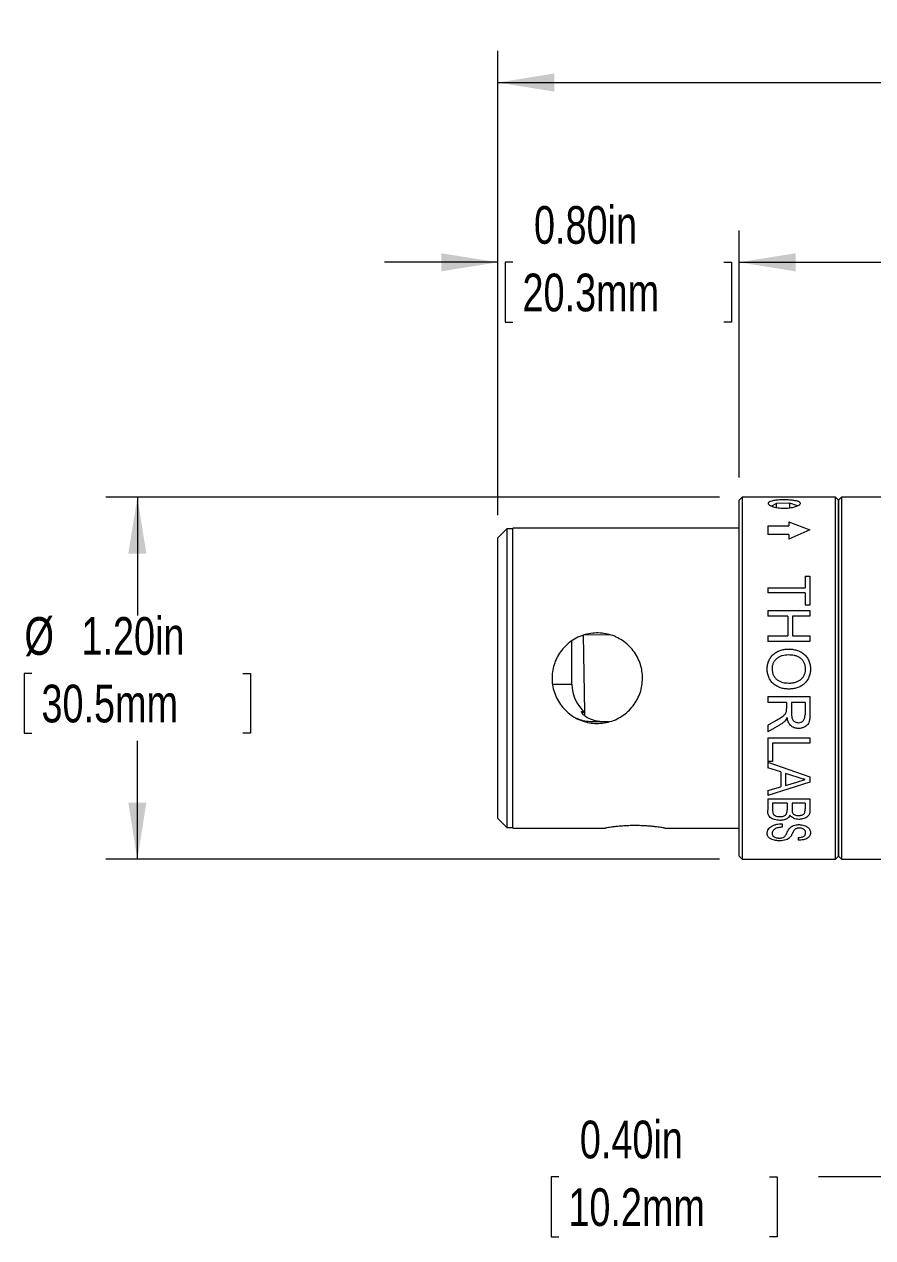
# Model space of a CAD drawing. Header units: inches. Extents: x 0.1 to 10.9, y 0 to 8.5.
# Drawn here: x 2.613 to 4.488, y 3.207 to 5.889 of the extents above; entities that cross this region are included whole.
import ezdxf

# ---------------------------------------------------------------- set-up
doc = ezdxf.new("R2010")
doc.units = ezdxf.units.IN
doc.header["$MEASUREMENT"] = 0
doc.styles.add('SLDTEXTSTYLE0', font='TXT', dxfattribs={"width": 0.75})
doc.dimstyles.new('SLDDIMSTYLE0', dxfattribs={"dimtxt": 0.083333, "dimasz": 0.125, "dimexe": 0, "dimexo": 0.0625, "dimgap": 0.020833, "dimtad": 0, "dimtih": 1, "dimtoh": 1, "dimlfac": 1.5, "dimrnd": 1e-09, "dimzin": 4, "dimdsep": 46, "dimtxsty": 'SLDTEXTSTYLE0', "dimsah": 1, "dimcen": 0.09, "dimadec": 0, "dimazin": 1, "dimtfac": 1, "dimtofl": 0, "dimtmove": 0, "dimatfit": 3, "dimfxl": 1, "dimfrac": 2, "dimtolj": 1, "dimtzin": 12, "dimarcsym": 0})
doc.dimstyles.new('SLDDIMSTYLE1', dxfattribs={"dimtxt": 0.083333, "dimasz": 0.125, "dimexe": 0, "dimexo": 0.0625, "dimgap": 0.020833, "dimtad": 0, "dimtih": 1, "dimtoh": 1, "dimlfac": 1.5, "dimrnd": 1e-09, "dimzin": 4, "dimdsep": 46, "dimtxsty": 'SLDTEXTSTYLE0', "dimsah": 1, "dimcen": 0.09, "dimadec": 0, "dimazin": 1, "dimtfac": 1, "dimtmove": 0, "dimatfit": 0, "dimfxl": 1, "dimfrac": 2, "dimtolj": 1, "dimtzin": 12, "dimarcsym": 0})
doc.dimstyles.new('SLDDIMSTYLE2', dxfattribs={"dimtxt": 0.083333, "dimasz": 0.125, "dimexe": 0, "dimexo": 0.0625, "dimgap": 0.020833, "dimtad": 0, "dimtih": 1, "dimtoh": 1, "dimlfac": 1.5, "dimrnd": 1e-09, "dimzin": 12, "dimdsep": 46, "dimtxsty": 'SLDTEXTSTYLE0', "dimsah": 1, "dimcen": 0.09, "dimadec": 0, "dimazin": 3, "dimtfac": 1, "dimtofl": 0, "dimtmove": 0, "dimatfit": 3, "dimfxl": 1, "dimfrac": 2, "dimtolj": 1, "dimtzin": 12, "dimarcsym": 0})

# ---------------------------------------------------------------- blocks, each defined once
blk = doc.blocks.new('_D')
at = {"color": 7, "linetype": 'Continuous', "lineweight": 0}
for p, q in [((4.1496, 4.8437), (2.793, 4.8437)), ((2.863, 4.8437), (2.863, 4.5824)), ((2.63, 4.4544), (2.6131, 4.4544)), ((2.6131, 4.4544), (2.6131, 4.322)), ((3.096, 4.4544), (3.1129, 4.4544)), ((3.1129, 4.4544), (3.1129, 4.322)), ((2.6131, 4.322), (2.63, 4.322)), ((3.1129, 4.322), (3.096, 4.322)), ((2.863, 4.0437), (2.863, 4.3051)), ((4.1496, 4.0437), (2.793, 4.0437))]:
    blk.add_line(p, q, dxfattribs=at)
for points in [[(2.863, 4.8437), (2.843, 4.7187), (2.883, 4.7187)], [(2.863, 4.0437), (2.883, 4.1687), (2.843, 4.1687)]]:
    blk.add_solid(points, dxfattribs=at)
at = {"color": 7, "linetype": 'Continuous', "lineweight": 0, "char_height": 0.08333, "attachment_point": 1, "style": 'SLDTEXTSTYLE0'}
for s, insert in [('%%c', (2.6136, 4.5787, 0.0026)), ('1.20in', (2.7394, 4.5787, 0.0026)), ('30.5mm', (2.6511, 4.4294, 0.0026))]:
    blk.add_mtext(s, dxfattribs=dict(at, insert=insert))
blk = doc.blocks.new('_D_1')
at = {"color": 7, "linetype": 'Continuous', "lineweight": 0}
for p, q in [((4.7796, 3.8271), (4.7796, 3.2717)), ((5.0462, 3.8271), (5.0462, 3.2717)), ((3.7945, 3.3417), (3.7776, 3.3417)), ((3.7776, 3.3417), (3.7776, 3.2093)), ((4.2605, 3.3417), (4.2774, 3.3417)), ((4.2774, 3.3417), (4.2774, 3.2093)), ((4.7796, 3.3417), (4.3684, 3.3417)), ((5.0462, 3.3417), (5.2962, 3.3417)), ((3.7776, 3.2093), (3.7945, 3.2093)), ((4.2774, 3.2093), (4.2605, 3.2093))]:
    blk.add_line(p, q, dxfattribs=at)
for points in [[(4.7796, 3.3417), (4.6546, 3.3617), (4.6546, 3.3217)], [(5.0462, 3.3417), (5.1712, 3.3217), (5.1712, 3.3617)]]:
    blk.add_solid(points, dxfattribs=at)
at = {"color": 7, "linetype": 'Continuous', "lineweight": 0, "char_height": 0.08333, "attachment_point": 1, "style": 'SLDTEXTSTYLE0'}
for s, insert in [('0.40in', (3.841, 3.4661, 0.0026)), ('10.2mm', (3.8156, 3.3167, 0.0026))]:
    blk.add_mtext(s, dxfattribs=dict(at, insert=insert))
blk = doc.blocks.new('_D_2')
at = {"color": 7, "linetype": 'Continuous', "lineweight": 0}
for p, q in [((3.6596, 4.8037), (3.6596, 5.4327)), ((4.1929, 4.8871), (4.1929, 5.4327)), ((3.6596, 5.3627), (3.4096, 5.3627)), ((3.6932, 5.3627), (3.6763, 5.3627)), ((3.6763, 5.3627), (3.6763, 5.2303)), ((4.1592, 5.3627), (4.1761, 5.3627)), ((4.1761, 5.3627), (4.1761, 5.2303)), ((4.1929, 5.3627), (4.4429, 5.3627)), ((3.6763, 5.2303), (3.6932, 5.2303)), ((4.1761, 5.2303), (4.1592, 5.2303))]:
    blk.add_line(p, q, dxfattribs=at)
for points in [[(3.6596, 5.3627), (3.5346, 5.3827), (3.5346, 5.3427)], [(4.1929, 5.3627), (4.3179, 5.3427), (4.3179, 5.3827)]]:
    blk.add_solid(points, dxfattribs=at)
at = {"color": 7, "linetype": 'Continuous', "lineweight": 0, "char_height": 0.08333, "attachment_point": 1, "style": 'SLDTEXTSTYLE0'}
for s, insert in [('0.80in', (3.7397, 5.487, 0.0026)), ('20.3mm', (3.7143, 5.3377, 0.0026))]:
    blk.add_mtext(s, dxfattribs=dict(at, insert=insert))
blk = doc.blocks.new('_D_4')
at = {"color": 7, "linetype": 'Continuous', "lineweight": 0}
for p, q in [((3.6596, 4.8037), (3.6596, 5.8299)), ((6.1662, 4.8037), (6.1662, 5.8299)), ((3.6596, 5.7599), (4.572, 5.7599)), ((4.6799, 5.7599), (4.663, 5.7599)), ((4.663, 5.7599), (4.663, 5.6275)), ((5.1459, 5.7599), (5.1628, 5.7599)), ((5.1628, 5.7599), (5.1628, 5.6275)), ((6.1662, 5.7599), (5.2538, 5.7599)), ((4.663, 5.6275), (4.6799, 5.6275)), ((5.1628, 5.6275), (5.1459, 5.6275))]:
    blk.add_line(p, q, dxfattribs=at)
for points in [[(3.6596, 5.7599), (3.7846, 5.7399), (3.7846, 5.7799)], [(6.1662, 5.7599), (6.0412, 5.7799), (6.0412, 5.7399)]]:
    blk.add_solid(points, dxfattribs=at)
at = {"color": 7, "linetype": 'Continuous', "lineweight": 0, "char_height": 0.08333, "attachment_point": 1, "style": 'SLDTEXTSTYLE0'}
for s, insert in [('3.76in', (4.7264, 5.8842, 0.0026)), ('95.5mm', (4.701, 5.7349, 0.0026))]:
    blk.add_mtext(s, dxfattribs=dict(at, insert=insert))
blk = doc.blocks.new('_D_5')
at = {"color": 7, "linetype": 'Continuous', "lineweight": 0}
for p, q in [((4.1929, 4.8871), (4.1929, 5.4327)), ((5.6329, 4.8871), (5.6329, 5.4327)), ((4.1929, 5.3627), (4.572, 5.3627)), ((4.6799, 5.3627), (4.663, 5.3627)), ((4.663, 5.3627), (4.663, 5.2303)), ((5.1459, 5.3627), (5.1628, 5.3627)), ((5.1628, 5.3627), (5.1628, 5.2303)), ((5.6329, 5.3627), (5.2538, 5.3627)), ((4.663, 5.2303), (4.6799, 5.2303)), ((5.1628, 5.2303), (5.1459, 5.2303))]:
    blk.add_line(p, q, dxfattribs=at)
for points in [[(4.1929, 5.3627), (4.3179, 5.3427), (4.3179, 5.3827)], [(5.6329, 5.3627), (5.5079, 5.3827), (5.5079, 5.3427)]]:
    blk.add_solid(points, dxfattribs=at)
at = {"color": 7, "linetype": 'Continuous', "lineweight": 0, "char_height": 0.08333, "attachment_point": 1, "style": 'SLDTEXTSTYLE0'}
for s, insert in [('2.16in', (4.7264, 5.487, 0.0026)), ('54.9mm', (4.701, 5.3377, 0.0026))]:
    blk.add_mtext(s, dxfattribs=dict(at, insert=insert))

msp = doc.modelspace()

# ---------------------------------------------------------------- linework, layer by layer
at = {"color": 7, "linetype": 'Continuous', "lineweight": 0}
for p, q in [((4.199565, 4.843749), (4.192898, 4.837082)), ((4.192898, 4.341947), (4.192898, 4.837082)), ((4.406231, 4.843749), (4.199565, 4.843749)), ((4.199565, 4.843749), (4.199565, 4.340221)), ((4.275536, 4.830034), (4.264752, 4.823975)), ((4.30548, 4.830749), (4.275536, 4.830034)), ((4.275536, 4.821037), (4.275536, 4.830034)), ((4.322134, 4.824653), (4.30548, 4.830749)), ((4.30548, 4.82024), (4.30548, 4.830749)), ((4.412898, 4.837082), (4.406231, 4.843749)), ((4.406231, 4.340221), (4.406231, 4.843749)), ((4.419565, 4.843749), (4.412898, 4.837082)), ((4.412898, 4.837082), (4.412898, 4.341947)), ((4.412898, 4.050416), (4.412898, 4.837082)), ((4.779565, 4.843749), (4.419565, 4.843749)), ((4.419565, 4.843749), (4.419565, 4.043749)), ((3.679565, 4.773749), (3.659565, 4.753749)), ((3.692898, 4.773749), (3.679565, 4.773749)), ((3.679565, 4.773749), (3.679565, 4.443749)), ((4.192898, 4.775082), (3.692898, 4.775082)), ((3.692898, 4.112416), (3.692898, 4.775082)), ((4.256231, 4.780682), (4.302898, 4.780682)), ((4.256231, 4.780682), (4.256231, 4.761569)), ((4.302898, 4.78937), (4.349565, 4.77141)), ((4.302898, 4.78937), (4.302898, 4.780682)), ((3.659565, 4.450416), (3.659565, 4.753749)), ((4.302898, 4.761569), (4.256231, 4.761569)), ((4.349565, 4.77141), (4.302898, 4.751176)), ((4.302898, 4.761569), (4.302898, 4.751176)), ((4.338796, 4.669026), (4.349565, 4.669026)), ((4.338796, 4.669026), (4.338796, 4.6437)), ((4.349565, 4.669026), (4.349565, 4.605305)), ((4.256231, 4.6437), (4.338796, 4.6437)), ((4.256231, 4.6437), (4.256231, 4.632194)), ((4.338796, 4.632194), (4.256231, 4.632194)), ((4.338796, 4.632194), (4.338796, 4.605305)), ((4.256231, 4.593178), (4.349565, 4.593178)), ((4.256231, 4.593178), (4.256231, 4.58089)), ((4.349565, 4.605305), (4.338796, 4.605305)), ((4.349565, 4.593178), (4.349565, 4.58089)), ((4.300505, 4.58089), (4.256231, 4.58089)), ((4.300505, 4.58089), (4.300505, 4.537383)), ((4.311274, 4.58089), (4.311274, 4.537383)), ((4.349565, 4.58089), (4.311274, 4.58089)), ((3.848263, 4.537082), (3.844397, 4.537082)), ((3.848238, 4.538528), (3.851194, 4.369165)), ((3.907726, 4.539567), (3.848883, 4.53854)), ((4.256231, 4.537383), (4.300505, 4.537383)), ((4.256231, 4.537383), (4.256231, 4.524538)), ((4.311274, 4.537383), (4.349565, 4.537383)), ((4.349565, 4.537383), (4.349565, 4.524538)), ((3.823419, 4.430416), (3.823419, 4.526254)), ((4.349565, 4.524538), (4.256231, 4.524538)), ((3.659636, 4.450416), (3.659565, 4.450416)), ((3.659565, 4.133749), (3.659565, 4.437082)), ((3.659565, 4.437082), (3.659636, 4.437082)), ((3.679565, 4.443749), (3.679565, 4.113749)), ((4.256231, 4.403117), (4.349565, 4.403117)), ((4.256231, 4.403117), (4.256231, 4.390047)), ((4.349565, 4.403117), (4.349565, 4.363106)), ((4.298112, 4.390047), (4.256231, 4.390047)), ((4.297682, 4.370335), (4.298112, 4.376721)), ((4.298112, 4.390047), (4.298112, 4.376721)), ((4.308881, 4.390047), (4.308881, 4.365396)), ((4.338796, 4.390047), (4.308881, 4.390047)), ((4.338796, 4.390047), (4.338796, 4.36263)), ((3.852164, 4.368313), (3.845214, 4.368313)), ((3.851209, 4.368313), (3.851335, 4.36109)), ((3.904708, 4.347082), (3.870659, 4.347082)), ((4.256231, 4.339896), (4.275938, 4.351169)), ((4.299308, 4.356708), (4.294709, 4.349642)), ((4.192898, 4.050416), (4.192898, 4.341947)), ((4.199565, 4.340221), (4.199565, 4.043749)), ((4.281995, 4.340113), (4.256231, 4.325403)), ((4.256231, 4.339896), (4.256231, 4.325403)), ((4.406231, 4.043749), (4.406231, 4.340221)), ((4.412898, 4.341947), (4.412898, 4.050416)), ((4.256231, 4.312207), (4.349565, 4.312207)), ((4.256231, 4.312207), (4.256231, 4.259506)), ((4.267001, 4.29985), (4.267001, 4.259506)), ((4.349565, 4.29985), (4.267001, 4.29985)), ((4.349565, 4.312207), (4.349565, 4.29985)), ((4.267001, 4.259506), (4.256231, 4.259506)), ((4.256231, 4.258097), (4.349565, 4.226116)), ((4.256231, 4.258097), (4.256231, 4.245842)), ((4.284949, 4.236684), (4.256231, 4.245842)), ((4.284949, 4.236684), (4.284949, 4.203723)), ((4.349565, 4.213813), (4.256231, 4.184521)), ((4.295719, 4.233303), (4.295719, 4.206905)), ((4.321557, 4.225239), (4.295719, 4.233303)), ((4.295719, 4.206905), (4.320249, 4.214273)), ((4.320249, 4.214273), (4.338796, 4.219926)), ((4.349565, 4.226116), (4.349565, 4.213813)), ((4.256231, 4.195313), (4.284949, 4.203723)), ((4.256231, 4.195313), (4.256231, 4.184521)), ((4.256231, 4.177013), (4.349565, 4.177013)), ((4.256231, 4.177013), (4.256231, 4.151959)), ((4.267001, 4.16735), (4.267001, 4.151818)), ((4.299308, 4.16735), (4.267001, 4.16735)), ((4.299308, 4.16735), (4.299308, 4.152855)), ((4.310078, 4.16735), (4.310078, 4.153768)), ((4.338796, 4.16735), (4.310078, 4.16735)), ((4.338796, 4.16735), (4.338796, 4.154775)), ((4.349565, 4.177013), (4.349565, 4.152023)), ((3.659565, 4.133749), (3.679565, 4.113749)), ((4.267001, 4.151818), (4.267449, 4.146419)), ((3.679565, 4.113749), (3.692898, 4.113749)), ((3.692898, 4.112416), (3.897065, 4.112416)), ((4.028829, 4.112416), (4.192898, 4.112416)), ((4.288539, 4.122294), (4.288539, 4.114637)), ((4.32324, 4.091539), (4.32324, 4.085491)), ((4.192898, 4.050416), (4.199565, 4.043749)), ((4.406231, 4.043749), (4.412898, 4.050416)), ((4.412898, 4.050416), (4.419565, 4.043749)), ((4.199565, 4.043749), (4.406231, 4.043749)), ((4.419565, 4.043749), (4.779565, 4.043749))]:
    msp.add_line(p, q, dxfattribs=at)
at = {"color": 8, "linetype": 'Continuous', "lineweight": 0}
msp.add_line((3.780577, 4.430416), (3.823419, 4.430416), dxfattribs=at)
at = {"color": 7, "linetype": 'Continuous', "lineweight": 0}
msp.add_ellipse((3.909692, 4.430416), major_axis=(-0.086273, 0), ratio=0.96592583, start_param=0, end_param=0.84087569, dxfattribs=at)
for points, knots in [([(4.292898, 4.837783), (4.296881, 4.837716), (4.304848, 4.837583), (4.315452, 4.836487), (4.322203, 4.834993), (4.325856, 4.833432), (4.327687, 4.832101), (4.328507, 4.83063), (4.328282, 4.828548), (4.325468, 4.825792), (4.319603, 4.823233), (4.313491, 4.821564), (4.308312, 4.820544), (4.302684, 4.819823), (4.294848, 4.819288), (4.284737, 4.819497), (4.27357, 4.82109), (4.26604, 4.823292), (4.261633, 4.825335), (4.259185, 4.826951), (4.257716, 4.828583), (4.257066, 4.830699), (4.258806, 4.833127), (4.264703, 4.835401), (4.272283, 4.836691), (4.279408, 4.837346), (4.285713, 4.837706), (4.290306, 4.837755), (4.292898, 4.837783)], [0, 0, 0, 0, 0.05347344, 0.10694195, 0.16054285, 0.18748204, 0.21442067, 0.2412876, 0.26815443, 0.32154947, 0.37502063, 0.40194257, 0.42886407, 0.45578965, 0.48271493, 0.53619264, 0.58958445, 0.64312114, 0.6700592, 0.69699691, 0.72389592, 0.75079461, 0.80421911, 0.85764046, 0.91124306, 0.93818199, 0.96512067, 1, 1, 1, 1]), ([(3.979565, 4.443749), (3.979298, 4.438265), (3.978763, 4.427296), (3.974612, 4.411323), (3.968086, 4.396303), (3.959158, 4.382455), (3.947985, 4.370207), (3.934746, 4.359771), (3.919758, 4.351669), (3.903592, 4.346172), (3.886827, 4.343565), (3.870208, 4.343723), (3.854086, 4.34662), (3.838795, 4.351951), (3.824574, 4.359721), (3.811557, 4.369803), (3.800257, 4.382089), (3.790969, 4.396321), (3.784233, 4.412041), (3.780234, 4.428562), (3.779141, 4.445348), (3.780735, 4.461753), (3.78499, 4.477496), (3.79164, 4.49232), (3.800679, 4.505905), (3.811974, 4.518087), (3.825336, 4.528319), (3.840409, 4.536301), (3.856679, 4.54157), (3.873391, 4.544037), (3.890047, 4.543627), (3.906092, 4.540631), (3.9213, 4.535078), (3.935509, 4.527179), (3.948345, 4.516945), (3.959593, 4.504507), (3.968682, 4.490157), (3.975055, 4.474831), (3.97886, 4.459195), (3.97933, 4.448897), (3.979565, 4.443749)], [0, 0, 0, 0, 0.02603411, 0.05207128, 0.07807195, 0.10407719, 0.13076433, 0.15745093, 0.18474795, 0.21203855, 0.23855391, 0.26506747, 0.29060824, 0.3161536, 0.34205298, 0.36795591, 0.39495802, 0.42195723, 0.44914218, 0.4763215, 0.50251212, 0.52870306, 0.5542919, 0.57988527, 0.60607704, 0.63227125, 0.65943288, 0.6865901, 0.71362112, 0.74064682, 0.76652914, 0.79241383, 0.81796798, 0.84352705, 0.87003047, 0.89653429, 0.92382513, 0.95111036, 0.97555631, 1, 1, 1, 1]), ([(4.255035, 4.464063), (4.255065, 4.465561), (4.255125, 4.468558), (4.25579, 4.473005), (4.256785, 4.477384), (4.258818, 4.48301), (4.261729, 4.488297), (4.265411, 4.493003), (4.269602, 4.497263), (4.275687, 4.501665), (4.282585, 4.504702), (4.288314, 4.50646), (4.292718, 4.507387), (4.297165, 4.507967), (4.300164, 4.508033), (4.301664, 4.508065)], [0, 0, 0, 0, 0.06254111, 0.12507329, 0.18760028, 0.25013069, 0.37501175, 0.43831822, 0.50005287, 0.6249036, 0.74984792, 0.81322893, 0.87491972, 0.93746255, 1, 1, 1, 1]), ([(4.301664, 4.508065), (4.303219, 4.50804), (4.306329, 4.507989), (4.311017, 4.507581), (4.315624, 4.506835), (4.321656, 4.505347), (4.328898, 4.502533), (4.336641, 4.497269), (4.341938, 4.491563), (4.345344, 4.486388), (4.347392, 4.482253), (4.348954, 4.477857), (4.350011, 4.473324), (4.350655, 4.468666), (4.350726, 4.46556), (4.350761, 4.464007)], [0, 0, 0, 0, 0.0625557, 0.125098984, 0.189189041, 0.250180712, 0.375102217, 0.499947839, 0.624821752, 0.686953057, 0.749870299, 0.810769254, 0.874919578, 0.937450594, 1, 1, 1, 1]), ([(4.301515, 4.495041), (4.297065, 4.494786), (4.290371, 4.494402), (4.282055, 4.491163), (4.27644, 4.487517), (4.271763, 4.482776), (4.268254, 4.477096), (4.266552, 4.47182), (4.265889, 4.467441), (4.265833, 4.465227), (4.265804, 4.464119)], [0, 0, 0, 0, 0.249742, 0.37568578, 0.49979192, 0.62632499, 0.74981042, 0.87478201, 0.93738017, 1, 1, 1, 1]), ([(4.339992, 4.463932), (4.339858, 4.466271), (4.33959, 4.470948), (4.337266, 4.477648), (4.333487, 4.48357), (4.328557, 4.488653), (4.322272, 4.49193), (4.313264, 4.49461), (4.306214, 4.494869), (4.301515, 4.495041)], [0, 0, 0, 0, 0.125010332, 0.249979711, 0.374985688, 0.499900155, 0.624833394, 0.749916562, 1, 1, 1, 1]), ([(4.302749, 4.419813), (4.301224, 4.419841), (4.298176, 4.419899), (4.293608, 4.420402), (4.289111, 4.421244), (4.283229, 4.422861), (4.276206, 4.425862), (4.268632, 4.431081), (4.263564, 4.436834), (4.260411, 4.442052), (4.258463, 4.446181), (4.256919, 4.450511), (4.255823, 4.454953), (4.255151, 4.459496), (4.255074, 4.462541), (4.255035, 4.464063)], [0, 0, 0, 0, 0.06255251, 0.12509499, 0.18838283, 0.25017067, 0.37529722, 0.49997964, 0.6248034, 0.6865374, 0.74985929, 0.81188139, 0.87492145, 0.93745631, 1, 1, 1, 1]), ([(4.265804, 4.464119), (4.26592, 4.461846), (4.266153, 4.457301), (4.26835, 4.450781), (4.272019, 4.444983), (4.276921, 4.440164), (4.28281, 4.436606), (4.29143, 4.433529), (4.298278, 4.433189), (4.302842, 4.432962)], [0, 0, 0, 0, 0.12506139, 0.250046, 0.37391558, 0.50004403, 0.62502772, 0.75011476, 1, 1, 1, 1]), ([(4.350761, 4.464007), (4.350728, 4.46248), (4.350662, 4.459426), (4.349996, 4.454868), (4.34891, 4.450408), (4.34685, 4.444651), (4.343872, 4.439267), (4.340049, 4.434494), (4.335736, 4.430155), (4.33065, 4.426666), (4.325148, 4.424004), (4.320835, 4.422434), (4.316416, 4.421195), (4.311897, 4.420397), (4.307334, 4.419901), (4.304277, 4.419842), (4.302749, 4.419813)], [0, 0, 0, 0, 0.06253231, 0.12505065, 0.18814529, 0.25009066, 0.37494552, 0.43745795, 0.49996785, 0.62482074, 0.6873453, 0.74987282, 0.8123981, 0.8749294, 0.93745878, 1, 1, 1, 1]), ([(4.302842, 4.432962), (4.304334, 4.432994), (4.307375, 4.43306), (4.311891, 4.43356), (4.317139, 4.434688), (4.322861, 4.436672), (4.328759, 4.440146), (4.333665, 4.444856), (4.337353, 4.450638), (4.339153, 4.456056), (4.339908, 4.460532), (4.339964, 4.462799), (4.339992, 4.463932)], [0, 0, 0, 0, 0.08233684, 0.16778005, 0.25028276, 0.37821587, 0.50022897, 0.62508728, 0.74998769, 0.87487691, 0.93742706, 1, 1, 1, 1]), ([(3.659636, 4.437082), (3.659625, 4.437634), (3.659536, 4.442078), (3.659589, 4.446523), (3.659636, 4.450416)], [0, 0, 0, 0, 0.12426154, 1, 1, 1, 1]), ([(3.870659, 4.347082), (3.8656, 4.34736), (3.855479, 4.347916), (3.843416, 4.350746), (3.836888, 4.353686), (3.834937, 4.354564)], [0, 0, 0, 0, 0.41203387, 0.82430462, 1, 1, 1, 1]), ([(3.895819, 4.347082), (3.891092, 4.347293), (3.883357, 4.347638), (3.87288, 4.350042), (3.865344, 4.352661), (3.859145, 4.355621), (3.853419, 4.359066), (3.848062, 4.363474), (3.844937, 4.367706), (3.844639, 4.370147), (3.846536, 4.370688), (3.849458, 4.369648), (3.851679, 4.368553), (3.852164, 4.368313)], [0, 0, 0, 0, 0.148863082, 0.243615782, 0.340413822, 0.405543959, 0.472128156, 0.574222485, 0.676884748, 0.767866969, 0.862088469, 0.969878005, 1, 1, 1, 1]), ([(4.275938, 4.351169), (4.280213, 4.353686), (4.286622, 4.35746), (4.293603, 4.362753), (4.296502, 4.366824), (4.297289, 4.369164), (4.297682, 4.370335)], [0, 0, 0, 0, 0.50040582, 0.75017678, 0.8750328, 1, 1, 1, 1]), ([(4.294709, 4.349642), (4.293766, 4.34871), (4.29188, 4.346847), (4.288742, 4.344383), (4.285449, 4.342127), (4.283147, 4.340784), (4.281995, 4.340113)], [0, 0, 0, 0, 0.25000548, 0.49997553, 0.74996817, 1, 1, 1, 1]), ([(4.324399, 4.332729), (4.323312, 4.332757), (4.321123, 4.332813), (4.317914, 4.333376), (4.314311, 4.33446), (4.310466, 4.336399), (4.306733, 4.339369), (4.303732, 4.343145), (4.301604, 4.347419), (4.300125, 4.352017), (4.299581, 4.355144), (4.299308, 4.356708)], [0, 0, 0, 0, 0.083617014, 0.168370753, 0.25013035, 0.373572984, 0.499958025, 0.619684335, 0.749862317, 0.874901707, 1, 1, 1, 1]), ([(4.308881, 4.365396), (4.308944, 4.363012), (4.309038, 4.359434), (4.310001, 4.354764), (4.311478, 4.351518), (4.313852, 4.348766), (4.316975, 4.346868), (4.31989, 4.345874), (4.322294, 4.345485), (4.32351, 4.345449), (4.324119, 4.345432)], [0, 0, 0, 0, 0.25025779, 0.3753486, 0.50026723, 0.6215843, 0.74983597, 0.87482425, 0.93739429, 1, 1, 1, 1]), ([(4.324119, 4.345432), (4.326305, 4.345643), (4.32959, 4.34596), (4.333317, 4.34822), (4.335622, 4.350405), (4.337254, 4.353181), (4.338568, 4.357245), (4.338705, 4.360499), (4.338796, 4.36263)], [0, 0, 0, 0, 0.24898365, 0.37411458, 0.49923516, 0.61763034, 0.74962758, 1, 1, 1, 1]), ([(4.349565, 4.363106), (4.349551, 4.361722), (4.349525, 4.359141), (4.349261, 4.3554), (4.348848, 4.352057), (4.348224, 4.349079), (4.347158, 4.345504), (4.345398, 4.34224), (4.342843, 4.339466), (4.33991, 4.337068), (4.336253, 4.33505), (4.332026, 4.333613), (4.328251, 4.332853), (4.325679, 4.33277), (4.324399, 4.332729)], [0, 0, 0, 0, 0.092146581, 0.171852073, 0.250236504, 0.317234696, 0.375326661, 0.499972607, 0.560527393, 0.625026272, 0.749904175, 0.832502809, 0.916641042, 1, 1, 1, 1]), ([(4.338796, 4.219926), (4.337302, 4.220227), (4.334316, 4.220827), (4.329953, 4.222071), (4.325677, 4.223509), (4.322931, 4.224662), (4.321557, 4.225239)], [0, 0, 0, 0, 0.25001107, 0.4999927, 0.74998248, 1, 1, 1, 1]), ([(4.282968, 4.129558), (4.280899, 4.129628), (4.276763, 4.129767), (4.270905, 4.131129), (4.265568, 4.13313), (4.26142, 4.136015), (4.258699, 4.139624), (4.25656, 4.144866), (4.256361, 4.149155), (4.256231, 4.151959)], [0, 0, 0, 0, 0.12502607, 0.25000714, 0.37499642, 0.49976588, 0.61734363, 0.74985677, 1, 1, 1, 1]), ([(4.267449, 4.146419), (4.267898, 4.145204), (4.268571, 4.14338), (4.270584, 4.141283), (4.273298, 4.139599), (4.277535, 4.138128), (4.28128, 4.137958), (4.283155, 4.137873)], [0, 0, 0, 0, 0.2501258, 0.37536227, 0.5005244, 0.75008597, 1, 1, 1, 1]), ([(4.305291, 4.140747), (4.304429, 4.139175), (4.302705, 4.136035), (4.297519, 4.132337), (4.290665, 4.129937), (4.285534, 4.129685), (4.282968, 4.129558)], [0, 0, 0, 0, 0.250388207, 0.50021998, 0.749987658, 1, 1, 1, 1]), ([(4.283155, 4.137873), (4.283845, 4.137886), (4.285169, 4.137911), (4.287795, 4.138157), (4.290936, 4.138863), (4.294273, 4.140313), (4.296774, 4.142378), (4.298233, 4.144838), (4.298916, 4.147459), (4.299268, 4.150134), (4.299295, 4.151948), (4.299308, 4.152855)], [0, 0, 0, 0, 0.06520885, 0.12505797, 0.25021567, 0.37593362, 0.4995533, 0.6244535, 0.74958139, 0.87477823, 1, 1, 1, 1]), ([(4.325371, 4.131793), (4.323212, 4.13192), (4.318893, 4.132176), (4.313066, 4.134138), (4.309158, 4.136549), (4.306753, 4.138864), (4.305779, 4.140119), (4.305291, 4.140747)], [0, 0, 0, 0, 0.24974008, 0.49953626, 0.74935014, 0.87463897, 1, 1, 1, 1]), ([(4.310078, 4.153768), (4.310086, 4.153029), (4.310099, 4.151734), (4.310252, 4.149813), (4.310495, 4.147994), (4.310952, 4.146769), (4.311181, 4.146156)], [0, 0, 0, 0, 0.28525783, 0.50015595, 0.75020539, 1, 1, 1, 1]), ([(4.311181, 4.146156), (4.311704, 4.145265), (4.312751, 4.143485), (4.315915, 4.141482), (4.319916, 4.14034), (4.322779, 4.140246), (4.324212, 4.140199)], [0, 0, 0, 0, 0.25005663, 0.49958983, 0.74946696, 1, 1, 1, 1]), ([(4.324212, 4.140199), (4.324844, 4.140211), (4.326107, 4.140235), (4.328611, 4.140468), (4.331636, 4.141142), (4.334832, 4.14253), (4.337097, 4.1446), (4.338128, 4.147047), (4.338475, 4.149165), (4.338667, 4.150877), (4.338782, 4.152601), (4.33879, 4.153903), (4.338796, 4.154775)], [0, 0, 0, 0, 0.06261983, 0.12520752, 0.2501427, 0.37625062, 0.49944426, 0.62428895, 0.7494997, 0.81274014, 0.87475057, 1, 1, 1, 1]), ([(4.349565, 4.152023), (4.349434, 4.149513), (4.349239, 4.145748), (4.347225, 4.141051), (4.344617, 4.137886), (4.340825, 4.135262), (4.336149, 4.133345), (4.331775, 4.132284), (4.32814, 4.131856), (4.326294, 4.131814), (4.325371, 4.131793)], [0, 0, 0, 0, 0.25002373, 0.37506922, 0.50000185, 0.62178089, 0.74987873, 0.87484449, 0.93740177, 1, 1, 1, 1]), ([(4.028829, 4.112427), (4.028716, 4.112447), (4.028489, 4.112486), (4.026142, 4.112878), (4.022447, 4.113468), (4.017293, 4.114234), (4.010788, 4.115106), (4.002957, 4.116014), (3.99385, 4.116871), (3.983667, 4.117573), (3.97264, 4.118023), (3.961092, 4.118147), (3.949494, 4.117913), (3.938124, 4.117336), (3.927578, 4.116495), (3.918012, 4.115481), (3.910063, 4.114458), (3.903734, 4.11353), (3.89953, 4.112858), (3.897191, 4.112466), (3.897104, 4.112451), (3.897065, 4.112444)], [0, 0, 0, 0, 0.0453898, 0.09164652, 0.13917559, 0.18684261, 0.23571138, 0.28696981, 0.33951822, 0.39458744, 0.4511259, 0.50851022, 0.56752208, 0.62550008, 0.68520363, 0.74230972, 0.80124844, 0.85532893, 0.91126981, 0.96082388, 1, 1, 1, 1]), ([(4.255035, 4.1006), (4.25506, 4.101429), (4.25511, 4.103115), (4.255652, 4.105668), (4.256759, 4.1087), (4.258921, 4.112058), (4.262803, 4.11556), (4.268029, 4.118455), (4.273627, 4.120368), (4.278928, 4.121512), (4.283674, 4.122125), (4.286915, 4.122238), (4.288539, 4.122294)], [0, 0, 0, 0, 0.08300301, 0.16869552, 0.25025444, 0.37913008, 0.50008182, 0.62474269, 0.74984226, 0.83222847, 0.91594967, 1, 1, 1, 1]), ([(4.288539, 4.114637), (4.285388, 4.114359), (4.280651, 4.113941), (4.274969, 4.112261), (4.270366, 4.109809), (4.266547, 4.105855), (4.266052, 4.102551), (4.265804, 4.100898)], [0, 0, 0, 0, 0.25017422, 0.37611755, 0.50046165, 0.7500171, 1, 1, 1, 1]), ([(4.29469, 4.095182), (4.295436, 4.096259), (4.296914, 4.098394), (4.298684, 4.101859), (4.300432, 4.105322), (4.302365, 4.10886), (4.304123, 4.111105), (4.30503, 4.112264)], [0, 0, 0, 0, 0.20223842, 0.40054945, 0.61354161, 0.80058945, 1, 1, 1, 1]), ([(4.30503, 4.112264), (4.30608, 4.113327), (4.308179, 4.11545), (4.312873, 4.118101), (4.317765, 4.11951), (4.321967, 4.120106), (4.324124, 4.120149), (4.325203, 4.120171)], [0, 0, 0, 0, 0.25029181, 0.50008354, 0.74957147, 0.87474941, 1, 1, 1, 1]), ([(4.317818, 4.110744), (4.317177, 4.110273), (4.315914, 4.109343), (4.314665, 4.107698), (4.313752, 4.106324), (4.313077, 4.105195), (4.312611, 4.104369), (4.312143, 4.103491), (4.311598, 4.102385), (4.31074, 4.10061), (4.309708, 4.098513), (4.308396, 4.09617), (4.307087, 4.094007), (4.30589, 4.092563), (4.305291, 4.09184)], [0, 0, 0, 0, 0.08180369, 0.16126662, 0.2498055, 0.29040033, 0.33207545, 0.37484406, 0.42352216, 0.4998832, 0.64640402, 0.74995754, 0.87498772, 1, 1, 1, 1]), ([(4.326063, 4.11261), (4.324534, 4.11253), (4.322238, 4.112411), (4.319501, 4.111607), (4.318379, 4.111032), (4.317818, 4.110744)], [0, 0, 0, 0, 0.49888269, 0.74928463, 1, 1, 1, 1]), ([(4.325203, 4.120171), (4.326167, 4.120151), (4.328094, 4.120109), (4.331894, 4.1197), (4.336412, 4.118664), (4.340424, 4.117095), (4.343121, 4.115511), (4.345466, 4.113782), (4.347733, 4.111358), (4.349523, 4.108325), (4.350584, 4.105236), (4.350702, 4.103215), (4.350761, 4.102205)], [0, 0, 0, 0, 0.06256531, 0.12508563, 0.24996888, 0.37479472, 0.43590566, 0.49986046, 0.62345742, 0.74983302, 0.87488812, 1, 1, 1, 1]), ([(4.339992, 4.101933), (4.339909, 4.103117), (4.339742, 4.10548), (4.338065, 4.108495), (4.335271, 4.110481), (4.332618, 4.111677), (4.329465, 4.112472), (4.327198, 4.112564), (4.326063, 4.11261)], [0, 0, 0, 0, 0.25042048, 0.49989997, 0.6249254, 0.75003427, 0.87497248, 1, 1, 1, 1]), ([(4.282725, 4.084433), (4.281706, 4.084451), (4.27967, 4.084485), (4.275654, 4.084808), (4.27088, 4.085638), (4.265764, 4.087168), (4.261675, 4.089236), (4.258579, 4.091718), (4.256708, 4.094181), (4.255631, 4.096483), (4.255139, 4.098509), (4.25507, 4.099897), (4.255035, 4.1006)], [0, 0, 0, 0, 0.06256645, 0.12508947, 0.24995823, 0.37485388, 0.49975583, 0.62093481, 0.74976985, 0.83322254, 0.91560047, 1, 1, 1, 1]), ([(4.265804, 4.100898), (4.265947, 4.099623), (4.266232, 4.097075), (4.26867, 4.094191), (4.271787, 4.092299), (4.274875, 4.091266), (4.277762, 4.090682), (4.280216, 4.090447), (4.281464, 4.090423), (4.282089, 4.090411)], [0, 0, 0, 0, 0.25005667, 0.49960093, 0.6246548, 0.74967805, 0.87473074, 0.93734352, 1, 1, 1, 1]), ([(4.282089, 4.090411), (4.283527, 4.090465), (4.286402, 4.090575), (4.29022, 4.09164), (4.292929, 4.093265), (4.294103, 4.094542), (4.29469, 4.095182)], [0, 0, 0, 0, 0.24985688, 0.49939488, 0.74935526, 1, 1, 1, 1]), ([(4.305291, 4.09184), (4.304179, 4.090802), (4.301957, 4.088726), (4.29681, 4.086266), (4.290131, 4.084687), (4.285194, 4.084518), (4.282725, 4.084433)], [0, 0, 0, 0, 0.25044434, 0.50038697, 0.75009741, 1, 1, 1, 1]), ([(4.350761, 4.102205), (4.350723, 4.101418), (4.350655, 4.099992), (4.350214, 4.09791), (4.349287, 4.095589), (4.347569, 4.093031), (4.344594, 4.090437), (4.340477, 4.088299), (4.335267, 4.086736), (4.33072, 4.085987), (4.327412, 4.08567), (4.325361, 4.085557), (4.323978, 4.085514), (4.32324, 4.085491)], [0, 0, 0, 0, 0.09205279, 0.16695249, 0.25026432, 0.3794868, 0.500218, 0.62494836, 0.75032042, 0.87484079, 0.91602276, 0.95516864, 1, 1, 1, 1]), ([(4.32324, 4.091539), (4.325728, 4.091746), (4.329484, 4.09206), (4.333792, 4.093342), (4.336417, 4.094669), (4.338241, 4.096292), (4.339707, 4.098697), (4.339878, 4.100639), (4.339992, 4.101933)], [0, 0, 0, 0, 0.249491739, 0.376577386, 0.499583645, 0.624646779, 0.749836482, 1, 1, 1, 1])]:
    msp.add_open_spline(points, degree=3, knots=knots, dxfattribs=at)

# ---------------------------------------------------------------- dimensions: what is measured, and where the dimension line sits
for base, p1, p2, dimstyle, picture, middle in [((6.166231, 5.759922), (3.659565, 4.753749), (6.166231, 4.753749), 'SLDDIMSTYLE2', '_D_4', (4.912898, 5.759922)), ((3.659565, 5.362659), (4.192898, 4.837082), (3.659565, 4.753749), 'SLDDIMSTYLE1', '_D_2', (3.926231, 5.362659)), ((5.632898, 5.362659), (4.192898, 4.837082), (5.632898, 4.837082), 'SLDDIMSTYLE2', '_D_5', (4.912898, 5.362659)), ((5.046231, 3.341735), (4.779565, 3.877082), (5.046231, 3.877082), 'SLDDIMSTYLE1', '_D_1', (4.027492, 3.341735))]:
    dim = msp.add_linear_dim(base=base, p1=p1, p2=p2, dimstyle=dimstyle, dxfattribs=at)
    dim.commit()
    dim.dimension.update_dxf_attribs({"geometry": picture, "text_midpoint": middle, "dimtype": 160})
dim = msp.add_linear_dim(base=(2.862977, 4.043749), p1=(4.199565, 4.843749), p2=(4.199565, 4.043749), angle=90, text='%%c<>', dimstyle='SLDDIMSTYLE0', dxfattribs=at)
dim.commit()
dim.dimension.update_dxf_attribs({"geometry": '_D', "text_midpoint": (2.862977, 4.443749), "dimtype": 160})

doc.saveas('drawing.dxf')
